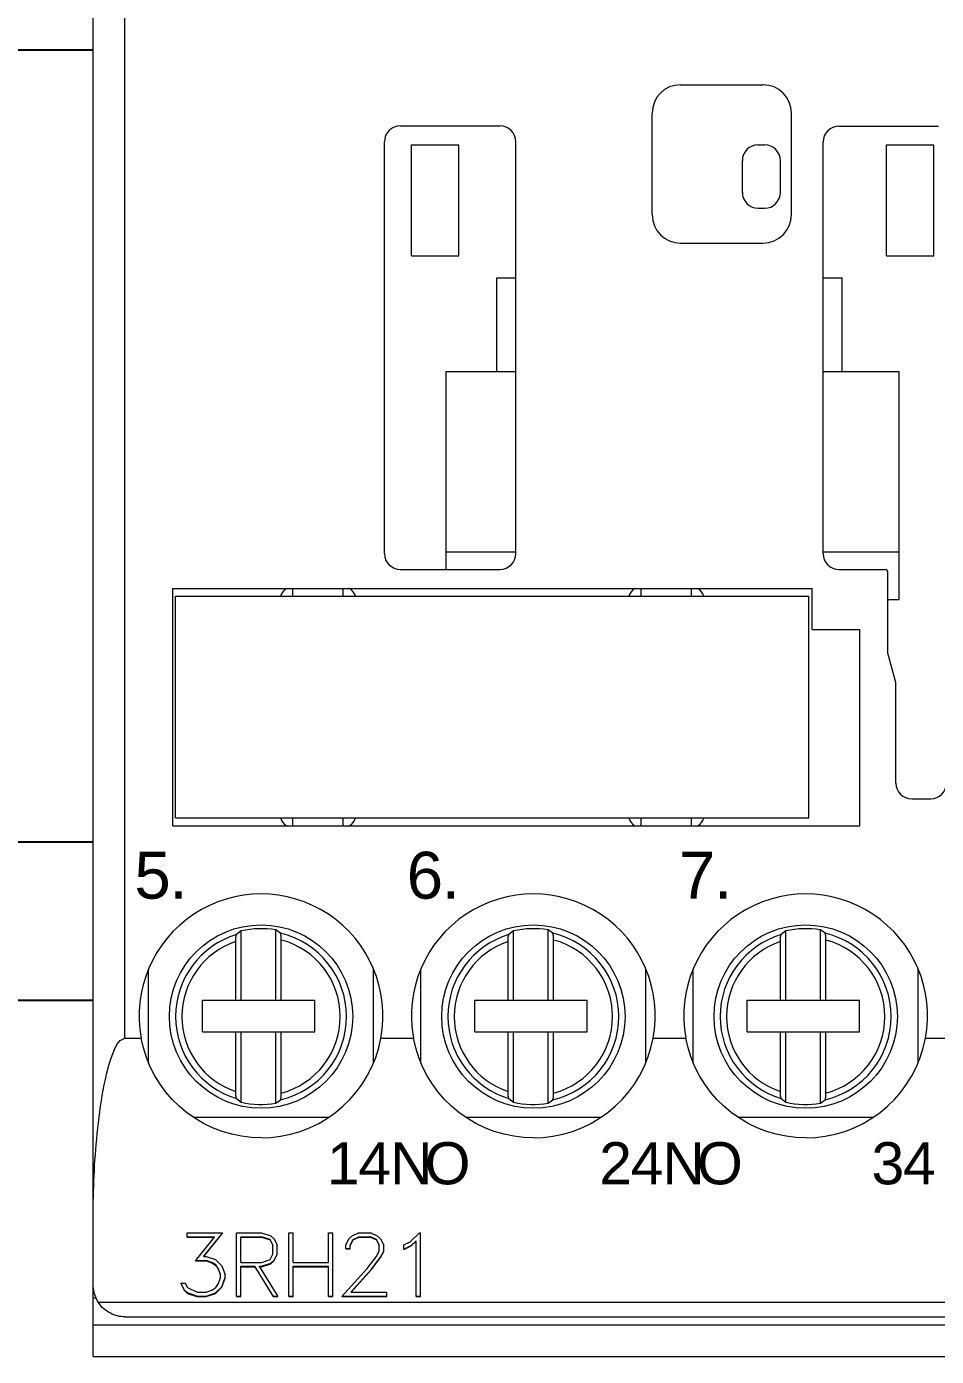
# Model space of a CAD drawing. Header units: millimetres. Extents: x 42356 to 50646, y 31507 to 39566.
# Drawn here: x 47733.52 to 47762.25, y 37788.77 to 37830.76 of the extents above; entities that cross this region are included whole.
import ezdxf

# ---------------------------------------------------------------- set-up
doc = ezdxf.new("R2010")
doc.units = ezdxf.units.MM
doc.set_wipeout_variables(frame=1)
doc.layers.add('000-PI-Oprema', color=30, linetype='Continuous', lineweight=5)
doc.layers.add('004-PI-DIN Šina', color=3, linetype='Continuous')
doc.styles.get("Standard").update_dxf_attribs({"font": 'arial.ttf'})

# ---------------------------------------------------------------- blocks, each defined once
blk = doc.blocks.new('*U322')
at = {"layer": '004-PI-DIN Šina'}
blk.add_lwpolyline([(530, -17.5), (530, 17.5), (0, 17.5), (0, -17.5)], close=True, dxfattribs=at)
for points in [[(0, 12.5), (530, 12.5)], [(0, -12.5), (530, -12.5)]]:
    blk.add_lwpolyline(points, dxfattribs=at)
blk = doc.blocks.new('3RH21401FB40')
blk.add_wipeout([(47270.371, 37985.986), (47315.371, 37985.986), (47315.371, 37928.486), (47270.371, 37928.486)]).dxf.layer = '000-PI-Oprema'
at = {"layer": '000-PI-Oprema'}
for p, q in [((47270.371, 37928.486), (47270.371, 37983.736)), ((47271.371, 37938.532), (47271.371, 37975.94)), ((47288.921, 37968.636), (47291.521, 37968.636)), ((47288.021, 37964.536), (47288.021, 37967.736)), ((47292.421, 37964.536), (47292.421, 37967.736)), ((47280.066, 37967.336), (47283.216, 37967.336)), ((47293.921, 37967.329), (47297.071, 37967.329)), ((47279.566, 37953.836), (47279.566, 37966.836)), ((47280.421, 37966.736), (47281.921, 37966.736)), ((47280.421, 37963.236), (47280.421, 37966.736)), ((47281.921, 37963.236), (47281.921, 37966.736)), ((47283.716, 37953.836), (47283.716, 37966.836)), ((47291.371, 37966.736), (47291.571, 37966.736)), ((47293.421, 37953.829), (47293.421, 37966.829)), ((47295.421, 37966.736), (47296.921, 37966.736)), ((47295.421, 37963.236), (47295.421, 37966.736)), ((47296.921, 37963.236), (47296.921, 37966.736)), ((47290.871, 37965.236), (47290.871, 37966.236)), ((47292.071, 37965.236), (47292.071, 37966.236)), ((47291.371, 37964.736), (47291.571, 37964.736)), ((47288.921, 37963.636), (47291.521, 37963.636)), ((47280.421, 37963.236), (47281.921, 37963.236)), ((47295.421, 37963.236), (47296.921, 37963.236)), ((47283.121, 37962.536), (47283.716, 37962.536)), ((47283.121, 37959.586), (47283.121, 37962.536)), ((47293.421, 37962.536), (47294.021, 37962.536)), ((47294.021, 37959.586), (47294.021, 37962.536)), ((47281.521, 37959.586), (47283.716, 37959.586)), ((47281.521, 37953.336), (47281.521, 37959.586)), ((47293.421, 37959.586), (47294.021, 37959.586)), ((47294.021, 37959.586), (47295.821, 37959.586)), ((47295.821, 37952.386), (47295.821, 37959.586)), ((47281.521, 37953.886), (47283.716, 37953.886)), ((47293.421, 37953.886), (47295.821, 37953.886)), ((47280.066, 37953.336), (47283.216, 37953.336)), ((47293.921, 37953.329), (47295.371, 37953.329)), ((47295.471, 37950.689), (47295.471, 37953.229)), ((47272.881, 37952.736), (47293.081, 37952.736)), ((47272.881, 37945.236), (47272.881, 37952.736)), ((47276.679, 37952.486), (47276.679, 37952.736)), ((47278.263, 37952.486), (47278.263, 37952.736)), ((47287.679, 37952.486), (47287.679, 37952.736)), ((47289.263, 37952.486), (47289.263, 37952.736)), ((47293.081, 37951.436), (47293.081, 37952.736)), ((47272.971, 37952.486), (47292.971, 37952.486)), ((47272.971, 37945.486), (47272.971, 37952.486)), ((47292.971, 37945.486), (47292.971, 37952.486)), ((47295.471, 37952.386), (47295.821, 37952.386)), ((47293.081, 37951.436), (47294.581, 37951.436)), ((47294.581, 37945.236), (47294.581, 37951.436)), ((47295.721, 37949.759), (47295.471, 37950.689)), ((47295.721, 37946.589), (47295.721, 37949.759)), ((47296.221, 37946.089), (47296.821, 37946.089)), ((47272.881, 37945.236), (47294.581, 37945.236)), ((47272.971, 37945.486), (47292.971, 37945.486)), ((47276.679, 37945.236), (47276.679, 37945.486)), ((47278.263, 37945.236), (47278.263, 37945.486)), ((47287.679, 37945.236), (47287.679, 37945.486)), ((47289.263, 37945.236), (47289.263, 37945.486)), ((47274.896, 37941.797), (47274.898, 37941.801)), ((47274.898, 37941.801), (47274.9, 37941.803)), ((47275.041, 37941.919), (47274.9, 37941.803)), ((47275.041, 37939.731), (47275.041, 37941.919)), ((47276.141, 37939.731), (47276.141, 37941.951)), ((47276.283, 37941.846), (47276.141, 37941.951)), ((47276.285, 37941.843), (47276.283, 37941.846)), ((47276.288, 37941.839), (47276.285, 37941.843)), ((47276.29, 37941.833), (47276.288, 37941.839)), ((47276.293, 37941.827), (47276.29, 37941.833)), ((47276.295, 37941.819), (47276.293, 37941.827)), ((47276.297, 37941.809), (47276.295, 37941.819)), ((47276.299, 37941.799), (47276.297, 37941.809)), ((47283.496, 37941.797), (47283.498, 37941.801)), ((47283.498, 37941.801), (47283.5, 37941.803)), ((47283.641, 37941.919), (47283.5, 37941.803)), ((47283.641, 37939.731), (47283.641, 37941.919)), ((47284.741, 37939.731), (47284.741, 37941.951)), ((47284.883, 37941.846), (47284.741, 37941.951)), ((47284.885, 37941.843), (47284.883, 37941.846)), ((47284.888, 37941.839), (47284.885, 37941.843)), ((47284.89, 37941.833), (47284.888, 37941.839)), ((47284.893, 37941.827), (47284.89, 37941.833)), ((47284.895, 37941.819), (47284.893, 37941.827)), ((47284.897, 37941.809), (47284.895, 37941.819)), ((47284.899, 37941.799), (47284.897, 37941.809)), ((47292.096, 37941.797), (47292.098, 37941.801)), ((47292.098, 37941.801), (47292.1, 37941.803)), ((47292.241, 37941.919), (47292.1, 37941.803)), ((47292.241, 37939.731), (47292.241, 37941.919)), ((47293.341, 37939.731), (47293.341, 37941.951)), ((47293.483, 37941.846), (47293.341, 37941.951)), ((47293.485, 37941.843), (47293.483, 37941.846)), ((47293.488, 37941.839), (47293.485, 37941.843)), ((47293.49, 37941.833), (47293.488, 37941.839)), ((47293.493, 37941.827), (47293.49, 37941.833)), ((47293.495, 37941.819), (47293.493, 37941.827)), ((47293.497, 37941.809), (47293.495, 37941.819)), ((47293.499, 37941.799), (47293.497, 37941.809)), ((47274.871, 37941.599), (47274.872, 37941.613)), ((47274.871, 37941.585), (47274.871, 37941.599)), ((47274.871, 37939.731), (47274.871, 37941.585)), ((47274.872, 37941.642), (47274.873, 37941.655)), ((47274.872, 37941.627), (47274.872, 37941.642)), ((47274.872, 37941.613), (47274.872, 37941.627)), ((47274.873, 37941.655), (47274.874, 37941.668)), ((47274.874, 37941.668), (47274.875, 37941.681)), ((47274.875, 37941.681), (47274.876, 37941.694)), ((47274.876, 37941.694), (47274.877, 37941.706)), ((47274.877, 37941.706), (47274.878, 37941.718)), ((47274.878, 37941.718), (47274.879, 37941.73)), ((47274.879, 37941.73), (47274.881, 37941.74)), ((47274.881, 37941.74), (47274.882, 37941.75)), ((47274.882, 37941.75), (47274.884, 37941.759)), ((47274.884, 37941.759), (47274.886, 37941.768)), ((47274.886, 37941.768), (47274.888, 37941.776)), ((47274.888, 37941.776), (47274.89, 37941.783)), ((47274.89, 37941.783), (47274.892, 37941.788)), ((47274.892, 37941.788), (47274.894, 37941.793)), ((47274.894, 37941.793), (47274.896, 37941.797)), ((47276.301, 37941.787), (47276.299, 37941.799)), ((47276.303, 37941.775), (47276.301, 37941.787)), ((47276.305, 37941.762), (47276.303, 37941.775)), ((47276.306, 37941.747), (47276.305, 37941.762)), ((47276.308, 37941.732), (47276.306, 37941.747)), ((47276.309, 37941.717), (47276.308, 37941.732)), ((47276.31, 37941.701), (47276.309, 37941.717)), ((47276.31, 37941.684), (47276.31, 37941.701)), ((47276.311, 37941.667), (47276.31, 37941.684)), ((47276.311, 37941.65), (47276.311, 37941.667)), ((47276.311, 37941.633), (47276.311, 37941.65)), ((47276.311, 37939.731), (47276.311, 37941.633)), ((47283.471, 37941.599), (47283.472, 37941.613)), ((47283.471, 37941.585), (47283.471, 37941.599)), ((47283.471, 37939.731), (47283.471, 37941.585)), ((47283.472, 37941.642), (47283.473, 37941.655)), ((47283.472, 37941.627), (47283.472, 37941.642)), ((47283.472, 37941.613), (47283.472, 37941.627)), ((47283.473, 37941.655), (47283.474, 37941.668)), ((47283.474, 37941.668), (47283.475, 37941.681)), ((47283.475, 37941.681), (47283.476, 37941.694)), ((47283.476, 37941.694), (47283.477, 37941.706)), ((47283.477, 37941.706), (47283.478, 37941.718)), ((47283.478, 37941.718), (47283.479, 37941.73)), ((47283.479, 37941.73), (47283.481, 37941.74)), ((47283.481, 37941.74), (47283.482, 37941.75)), ((47283.482, 37941.75), (47283.484, 37941.759)), ((47283.484, 37941.759), (47283.486, 37941.768)), ((47283.486, 37941.768), (47283.488, 37941.776)), ((47283.488, 37941.776), (47283.49, 37941.783)), ((47283.49, 37941.783), (47283.492, 37941.788)), ((47283.492, 37941.788), (47283.494, 37941.793)), ((47283.494, 37941.793), (47283.496, 37941.797)), ((47284.901, 37941.787), (47284.899, 37941.799)), ((47284.903, 37941.775), (47284.901, 37941.787)), ((47284.905, 37941.762), (47284.903, 37941.775)), ((47284.906, 37941.747), (47284.905, 37941.762)), ((47284.908, 37941.732), (47284.906, 37941.747)), ((47284.909, 37941.717), (47284.908, 37941.732)), ((47284.91, 37941.701), (47284.909, 37941.717)), ((47284.91, 37941.684), (47284.91, 37941.701)), ((47284.911, 37941.667), (47284.91, 37941.684)), ((47284.911, 37941.65), (47284.911, 37941.667)), ((47284.911, 37941.633), (47284.911, 37941.65)), ((47284.911, 37939.731), (47284.911, 37941.633)), ((47292.071, 37941.599), (47292.072, 37941.613)), ((47292.071, 37941.585), (47292.071, 37941.599)), ((47292.071, 37939.731), (47292.071, 37941.585)), ((47292.072, 37941.642), (47292.073, 37941.655)), ((47292.072, 37941.627), (47292.072, 37941.642)), ((47292.072, 37941.613), (47292.072, 37941.627)), ((47292.073, 37941.655), (47292.074, 37941.668)), ((47292.074, 37941.668), (47292.075, 37941.681)), ((47292.075, 37941.681), (47292.076, 37941.694)), ((47292.076, 37941.694), (47292.077, 37941.706)), ((47292.077, 37941.706), (47292.078, 37941.718)), ((47292.078, 37941.718), (47292.079, 37941.73)), ((47292.079, 37941.73), (47292.081, 37941.74)), ((47292.081, 37941.74), (47292.082, 37941.75)), ((47292.082, 37941.75), (47292.084, 37941.759)), ((47292.084, 37941.759), (47292.086, 37941.768)), ((47292.086, 37941.768), (47292.088, 37941.776)), ((47292.088, 37941.776), (47292.09, 37941.783)), ((47292.09, 37941.783), (47292.092, 37941.788)), ((47292.092, 37941.788), (47292.094, 37941.793)), ((47292.094, 37941.793), (47292.096, 37941.797)), ((47293.501, 37941.787), (47293.499, 37941.799)), ((47293.503, 37941.775), (47293.501, 37941.787)), ((47293.505, 37941.762), (47293.503, 37941.775)), ((47293.506, 37941.747), (47293.505, 37941.762)), ((47293.508, 37941.732), (47293.506, 37941.747)), ((47293.509, 37941.717), (47293.508, 37941.732)), ((47293.51, 37941.701), (47293.509, 37941.717)), ((47293.51, 37941.684), (47293.51, 37941.701)), ((47293.511, 37941.667), (47293.51, 37941.684)), ((47293.511, 37941.65), (47293.511, 37941.667)), ((47293.511, 37941.633), (47293.511, 37941.65)), ((47293.511, 37939.731), (47293.511, 37941.633)), ((47272.121, 37937.746), (47272.121, 37940.726)), ((47279.221, 37937.746), (47279.221, 37940.726)), ((47280.721, 37937.746), (47280.721, 37940.726)), ((47287.821, 37937.746), (47287.821, 37940.726)), ((47289.321, 37937.746), (47289.321, 37940.726)), ((47296.421, 37937.746), (47296.421, 37940.726)), ((47273.821, 37939.731), (47274.871, 37939.731)), ((47273.821, 37938.731), (47273.821, 37939.731)), ((47274.871, 37939.731), (47275.041, 37939.731)), ((47275.041, 37939.731), (47276.141, 37939.731)), ((47276.141, 37939.731), (47276.311, 37939.731)), ((47276.311, 37939.731), (47277.371, 37939.731)), ((47277.371, 37938.731), (47277.371, 37939.731)), ((47282.421, 37939.731), (47283.471, 37939.731)), ((47282.421, 37938.731), (47282.421, 37939.731)), ((47283.471, 37939.731), (47283.641, 37939.731)), ((47283.641, 37939.731), (47284.741, 37939.731)), ((47284.741, 37939.731), (47284.911, 37939.731)), ((47284.911, 37939.731), (47285.971, 37939.731)), ((47285.971, 37938.731), (47285.971, 37939.731)), ((47291.021, 37939.731), (47292.071, 37939.731)), ((47291.021, 37938.731), (47291.021, 37939.731)), ((47292.071, 37939.731), (47292.241, 37939.731)), ((47292.241, 37939.731), (47293.341, 37939.731)), ((47293.341, 37939.731), (47293.511, 37939.731)), ((47293.511, 37939.731), (47294.571, 37939.731)), ((47294.571, 37938.731), (47294.571, 37939.731)), ((47271.121, 37938.332), (47271.223, 37938.462)), ((47271.223, 37938.462), (47271.371, 37938.532)), ((47271.371, 37938.532), (47271.886, 37938.532)), ((47271.956, 37938.226), (47271.886, 37938.532)), ((47273.821, 37938.731), (47274.871, 37938.731)), ((47274.871, 37938.731), (47275.041, 37938.731)), ((47274.871, 37936.848), (47274.871, 37938.731)), ((47275.041, 37938.731), (47276.141, 37938.731)), ((47275.041, 37936.513), (47275.041, 37938.731)), ((47276.141, 37938.731), (47276.311, 37938.731)), ((47276.141, 37936.481), (47276.141, 37938.731)), ((47276.311, 37938.731), (47277.371, 37938.731)), ((47276.311, 37936.8), (47276.311, 37938.731)), ((47279.386, 37938.226), (47279.456, 37938.532)), ((47279.456, 37938.532), (47280.486, 37938.532)), ((47280.556, 37938.226), (47280.486, 37938.532)), ((47282.421, 37938.731), (47283.471, 37938.731)), ((47283.471, 37938.731), (47283.641, 37938.731)), ((47283.471, 37936.848), (47283.471, 37938.731)), ((47283.641, 37938.731), (47284.741, 37938.731)), ((47283.641, 37936.513), (47283.641, 37938.731)), ((47284.741, 37938.731), (47284.911, 37938.731)), ((47284.741, 37936.481), (47284.741, 37938.731)), ((47284.911, 37938.731), (47285.971, 37938.731)), ((47284.911, 37936.8), (47284.911, 37938.731)), ((47287.986, 37938.226), (47288.056, 37938.532)), ((47288.056, 37938.532), (47289.086, 37938.532)), ((47289.156, 37938.226), (47289.086, 37938.532)), ((47291.021, 37938.731), (47292.071, 37938.731)), ((47292.071, 37938.731), (47292.241, 37938.731)), ((47292.071, 37936.848), (47292.071, 37938.731)), ((47292.241, 37938.731), (47293.341, 37938.731)), ((47292.241, 37936.513), (47292.241, 37938.731)), ((47293.341, 37938.731), (47293.511, 37938.731)), ((47293.341, 37936.481), (47293.341, 37938.731)), ((47293.511, 37938.731), (47294.571, 37938.731)), ((47293.511, 37936.8), (47293.511, 37938.731)), ((47296.586, 37938.226), (47296.656, 37938.532)), ((47296.656, 37938.532), (47297.686, 37938.532)), ((47270.922, 37937.87), (47270.975, 37938.022)), ((47270.975, 37938.022), (47271.041, 37938.179)), ((47271.041, 37938.179), (47271.121, 37938.332)), ((47272.052, 37937.924), (47271.956, 37938.226)), ((47279.291, 37937.923), (47279.386, 37938.226)), ((47280.652, 37937.924), (47280.556, 37938.226)), ((47287.891, 37937.923), (47287.986, 37938.226)), ((47289.252, 37937.924), (47289.156, 37938.226)), ((47296.491, 37937.924), (47296.586, 37938.226)), ((47270.831, 37937.555), (47270.875, 37937.714)), ((47270.875, 37937.714), (47270.922, 37937.87)), ((47272.173, 37937.63), (47272.052, 37937.924)), ((47272.317, 37937.347), (47272.173, 37937.63)), ((47279.026, 37937.347), (47279.17, 37937.629)), ((47279.17, 37937.629), (47279.291, 37937.923)), ((47280.773, 37937.63), (47280.652, 37937.924)), ((47280.917, 37937.347), (47280.773, 37937.63)), ((47287.626, 37937.347), (47287.77, 37937.629)), ((47287.77, 37937.629), (47287.891, 37937.923)), ((47289.372, 37937.63), (47289.252, 37937.924)), ((47289.517, 37937.347), (47289.372, 37937.63)), ((47296.226, 37937.347), (47296.37, 37937.63)), ((47296.37, 37937.63), (47296.491, 37937.924)), ((47270.72, 37937.063), (47270.754, 37937.229)), ((47270.754, 37937.229), (47270.791, 37937.393)), ((47270.791, 37937.393), (47270.831, 37937.555)), ((47272.483, 37937.079), (47272.317, 37937.347)), ((47278.86, 37937.079), (47279.026, 37937.347)), ((47281.083, 37937.079), (47280.917, 37937.347)), ((47287.46, 37937.079), (47287.626, 37937.347)), ((47289.682, 37937.079), (47289.517, 37937.347)), ((47296.06, 37937.079), (47296.226, 37937.347)), ((47270.658, 37936.725), (47270.688, 37936.895)), ((47270.688, 37936.895), (47270.72, 37937.063)), ((47272.668, 37936.828), (47272.483, 37937.079)), ((47272.869, 37936.596), (47272.668, 37936.828)), ((47274.871, 37936.831), (47274.871, 37936.848)), ((47274.872, 37936.813), (47274.871, 37936.831)), ((47274.872, 37936.796), (47274.872, 37936.813)), ((47274.873, 37936.779), (47274.872, 37936.796)), ((47274.874, 37936.763), (47274.873, 37936.779)), ((47274.875, 37936.747), (47274.874, 37936.763)), ((47276.31, 37936.748), (47276.311, 37936.765)), ((47276.311, 37936.783), (47276.311, 37936.8)), ((47276.311, 37936.765), (47276.311, 37936.783)), ((47278.474, 37936.596), (47278.675, 37936.828)), ((47278.675, 37936.828), (47278.86, 37937.079)), ((47281.268, 37936.828), (47281.083, 37937.079)), ((47281.469, 37936.596), (47281.268, 37936.828)), ((47283.471, 37936.831), (47283.471, 37936.848)), ((47283.472, 37936.813), (47283.471, 37936.831)), ((47283.472, 37936.796), (47283.472, 37936.813)), ((47283.473, 37936.779), (47283.472, 37936.796)), ((47283.474, 37936.763), (47283.473, 37936.779)), ((47283.475, 37936.747), (47283.474, 37936.763)), ((47284.91, 37936.748), (47284.911, 37936.765)), ((47284.911, 37936.783), (47284.911, 37936.8)), ((47284.911, 37936.765), (47284.911, 37936.783)), ((47287.074, 37936.596), (47287.275, 37936.828)), ((47287.275, 37936.828), (47287.46, 37937.079)), ((47289.868, 37936.828), (47289.682, 37937.079)), ((47290.069, 37936.596), (47289.868, 37936.828)), ((47292.071, 37936.831), (47292.071, 37936.848)), ((47292.072, 37936.813), (47292.071, 37936.831)), ((47292.072, 37936.796), (47292.072, 37936.813)), ((47292.073, 37936.779), (47292.072, 37936.796)), ((47292.074, 37936.763), (47292.073, 37936.779)), ((47292.075, 37936.747), (47292.074, 37936.763)), ((47293.51, 37936.748), (47293.511, 37936.765)), ((47293.511, 37936.783), (47293.511, 37936.8)), ((47293.511, 37936.765), (47293.511, 37936.783)), ((47295.674, 37936.596), (47295.875, 37936.828)), ((47295.875, 37936.828), (47296.06, 37937.079)), ((47270.579, 37936.209), (47270.603, 37936.382)), ((47270.603, 37936.382), (47270.63, 37936.554)), ((47270.63, 37936.554), (47270.658, 37936.725)), ((47273.085, 37936.385), (47272.869, 37936.596)), ((47273.321, 37936.187), (47273.085, 37936.385)), ((47274.876, 37936.732), (47274.875, 37936.747)), ((47274.878, 37936.717), (47274.876, 37936.732)), ((47274.879, 37936.703), (47274.878, 37936.717)), ((47274.881, 37936.69), (47274.879, 37936.703)), ((47274.883, 37936.679), (47274.881, 37936.69)), ((47274.885, 37936.668), (47274.883, 37936.679)), ((47274.888, 37936.658), (47274.885, 37936.668)), ((47274.89, 37936.649), (47274.888, 37936.658)), ((47274.892, 37936.642), (47274.89, 37936.649)), ((47274.895, 37936.637), (47274.892, 37936.642)), ((47274.897, 37936.632), (47274.895, 37936.637)), ((47274.9, 37936.629), (47274.897, 37936.632)), ((47274.9, 37936.629), (47275.041, 37936.513)), ((47276.141, 37936.481), (47276.283, 37936.587)), ((47276.283, 37936.587), (47276.285, 37936.59)), ((47276.285, 37936.59), (47276.288, 37936.594)), ((47276.288, 37936.594), (47276.29, 37936.599)), ((47276.29, 37936.599), (47276.293, 37936.606)), ((47276.293, 37936.606), (47276.295, 37936.614)), ((47276.295, 37936.614), (47276.297, 37936.623)), ((47276.297, 37936.623), (47276.299, 37936.634)), ((47276.299, 37936.634), (47276.301, 37936.645)), ((47276.301, 37936.645), (47276.303, 37936.657)), ((47276.303, 37936.657), (47276.305, 37936.671)), ((47276.305, 37936.671), (47276.306, 37936.685)), ((47276.306, 37936.685), (47276.308, 37936.7)), ((47276.308, 37936.7), (47276.309, 37936.716)), ((47276.309, 37936.716), (47276.31, 37936.731)), ((47276.31, 37936.731), (47276.31, 37936.748)), ((47278.021, 37936.187), (47278.258, 37936.385)), ((47278.258, 37936.385), (47278.474, 37936.596)), ((47281.685, 37936.385), (47281.469, 37936.596)), ((47281.921, 37936.187), (47281.685, 37936.385)), ((47283.476, 37936.732), (47283.475, 37936.747)), ((47283.478, 37936.717), (47283.476, 37936.732)), ((47283.479, 37936.703), (47283.478, 37936.717)), ((47283.481, 37936.69), (47283.479, 37936.703)), ((47283.483, 37936.679), (47283.481, 37936.69)), ((47283.485, 37936.668), (47283.483, 37936.679)), ((47283.488, 37936.658), (47283.485, 37936.668)), ((47283.49, 37936.649), (47283.488, 37936.658)), ((47283.492, 37936.642), (47283.49, 37936.649)), ((47283.495, 37936.637), (47283.492, 37936.642)), ((47283.497, 37936.632), (47283.495, 37936.637)), ((47283.5, 37936.629), (47283.497, 37936.632)), ((47283.5, 37936.629), (47283.641, 37936.513)), ((47284.741, 37936.481), (47284.883, 37936.587)), ((47284.883, 37936.587), (47284.885, 37936.59)), ((47284.885, 37936.59), (47284.888, 37936.594)), ((47284.888, 37936.594), (47284.89, 37936.599)), ((47284.89, 37936.599), (47284.893, 37936.606)), ((47284.893, 37936.606), (47284.895, 37936.614)), ((47284.895, 37936.614), (47284.897, 37936.623)), ((47284.897, 37936.623), (47284.899, 37936.634)), ((47284.899, 37936.634), (47284.901, 37936.645)), ((47284.901, 37936.645), (47284.903, 37936.657)), ((47284.903, 37936.657), (47284.905, 37936.671)), ((47284.905, 37936.671), (47284.906, 37936.685)), ((47284.906, 37936.685), (47284.908, 37936.7)), ((47284.908, 37936.7), (47284.909, 37936.716)), ((47284.909, 37936.716), (47284.91, 37936.731)), ((47284.91, 37936.731), (47284.91, 37936.748)), ((47286.621, 37936.187), (47286.858, 37936.385)), ((47286.858, 37936.385), (47287.074, 37936.596)), ((47290.285, 37936.385), (47290.069, 37936.596)), ((47290.521, 37936.187), (47290.285, 37936.385)), ((47292.076, 37936.732), (47292.075, 37936.747)), ((47292.078, 37936.717), (47292.076, 37936.732)), ((47292.079, 37936.703), (47292.078, 37936.717)), ((47292.081, 37936.69), (47292.079, 37936.703)), ((47292.083, 37936.679), (47292.081, 37936.69)), ((47292.085, 37936.668), (47292.083, 37936.679)), ((47292.088, 37936.658), (47292.085, 37936.668)), ((47292.09, 37936.649), (47292.088, 37936.658)), ((47292.092, 37936.642), (47292.09, 37936.649)), ((47292.095, 37936.637), (47292.092, 37936.642)), ((47292.097, 37936.632), (47292.095, 37936.637)), ((47292.1, 37936.629), (47292.097, 37936.632)), ((47292.1, 37936.629), (47292.241, 37936.513)), ((47293.341, 37936.481), (47293.483, 37936.587)), ((47293.483, 37936.587), (47293.485, 37936.59)), ((47293.485, 37936.59), (47293.488, 37936.594)), ((47293.488, 37936.594), (47293.49, 37936.599)), ((47293.49, 37936.599), (47293.493, 37936.606)), ((47293.493, 37936.606), (47293.495, 37936.614)), ((47293.495, 37936.614), (47293.497, 37936.623)), ((47293.497, 37936.623), (47293.499, 37936.634)), ((47293.499, 37936.634), (47293.501, 37936.645)), ((47293.501, 37936.645), (47293.503, 37936.657)), ((47293.503, 37936.657), (47293.505, 37936.671)), ((47293.505, 37936.671), (47293.506, 37936.685)), ((47293.506, 37936.685), (47293.508, 37936.7)), ((47293.508, 37936.7), (47293.509, 37936.716)), ((47293.509, 37936.716), (47293.51, 37936.731)), ((47293.51, 37936.731), (47293.51, 37936.748)), ((47295.221, 37936.187), (47295.458, 37936.385)), ((47295.458, 37936.385), (47295.674, 37936.596)), ((47270.535, 37935.863), (47270.556, 37936.036)), ((47270.556, 37936.036), (47270.579, 37936.209)), ((47273.578, 37936.005), (47273.321, 37936.187)), ((47273.531, 37936.036), (47277.812, 37936.036)), ((47273.851, 37935.844), (47273.578, 37936.005)), ((47277.491, 37935.844), (47277.765, 37936.005)), ((47277.765, 37936.005), (47278.021, 37936.187)), ((47282.178, 37936.005), (47281.921, 37936.187)), ((47282.131, 37936.036), (47286.412, 37936.036)), ((47282.451, 37935.844), (47282.178, 37936.005)), ((47286.091, 37935.844), (47286.365, 37936.005)), ((47286.365, 37936.005), (47286.621, 37936.187)), ((47290.777, 37936.005), (47290.521, 37936.187)), ((47290.731, 37936.036), (47295.012, 37936.036)), ((47291.051, 37935.844), (47290.777, 37936.005)), ((47294.691, 37935.844), (47294.965, 37936.005)), ((47294.965, 37936.005), (47295.221, 37936.187)), ((47270.48, 37935.347), (47270.497, 37935.518)), ((47270.497, 37935.518), (47270.515, 37935.691)), ((47270.515, 37935.691), (47270.535, 37935.863)), ((47274.139, 37935.704), (47273.851, 37935.844)), ((47274.438, 37935.589), (47274.139, 37935.704)), ((47274.744, 37935.499), (47274.438, 37935.589)), ((47276.598, 37935.499), (47276.905, 37935.589)), ((47276.905, 37935.589), (47277.203, 37935.704)), ((47277.203, 37935.704), (47277.491, 37935.844)), ((47282.739, 37935.704), (47282.451, 37935.844)), ((47283.038, 37935.589), (47282.739, 37935.704)), ((47283.344, 37935.499), (47283.038, 37935.589)), ((47285.198, 37935.499), (47285.505, 37935.589)), ((47285.505, 37935.589), (47285.803, 37935.704)), ((47285.803, 37935.704), (47286.091, 37935.844)), ((47291.339, 37935.704), (47291.051, 37935.844)), ((47291.638, 37935.589), (47291.339, 37935.704)), ((47291.944, 37935.5), (47291.638, 37935.589)), ((47293.798, 37935.5), (47294.105, 37935.589)), ((47294.105, 37935.589), (47294.404, 37935.704)), ((47294.404, 37935.704), (47294.691, 37935.844)), ((47270.45, 37935.008), (47270.464, 37935.177)), ((47270.464, 37935.177), (47270.48, 37935.347)), ((47275.055, 37935.436), (47274.744, 37935.499)), ((47275.365, 37935.398), (47275.055, 37935.436)), ((47275.671, 37935.386), (47275.365, 37935.398)), ((47275.671, 37935.386), (47275.977, 37935.398)), ((47275.977, 37935.398), (47276.288, 37935.436)), ((47276.288, 37935.436), (47276.598, 37935.499)), ((47283.655, 37935.436), (47283.344, 37935.499)), ((47283.965, 37935.398), (47283.655, 37935.436)), ((47284.271, 37935.386), (47283.965, 37935.398)), ((47284.271, 37935.386), (47284.577, 37935.398)), ((47284.577, 37935.398), (47284.888, 37935.436)), ((47284.888, 37935.436), (47285.198, 37935.499)), ((47292.255, 37935.436), (47291.944, 37935.5)), ((47292.565, 37935.398), (47292.255, 37935.436)), ((47292.871, 37935.386), (47292.565, 37935.398)), ((47292.871, 37935.386), (47293.177, 37935.398)), ((47293.177, 37935.398), (47293.488, 37935.436)), ((47293.488, 37935.436), (47293.798, 37935.5)), ((47270.416, 37934.514), (47270.426, 37934.677)), ((47270.426, 37934.677), (47270.438, 37934.842)), ((47270.438, 37934.842), (47270.45, 37935.008)), ((47270.399, 37934.194), (47270.407, 37934.354)), ((47270.407, 37934.354), (47270.416, 37934.514)), ((47270.381, 37933.703), (47270.386, 37933.868)), ((47270.386, 37933.868), (47270.392, 37934.032)), ((47270.392, 37934.032), (47270.399, 37934.194)), ((47270.373, 37933.369), (47270.376, 37933.537)), ((47270.376, 37933.537), (47270.381, 37933.703)), ((47270.371, 37933.031), (47270.372, 37933.2)), ((47270.372, 37933.2), (47270.373, 37933.369)), ((47273.338, 37932.389), (47274.468, 37932.389)), ((47273.338, 37932.255), (47273.338, 37932.389)), ((47273.338, 37932.266), (47274.199, 37932.266)), ((47273.338, 37932.255), (47274.199, 37932.255)), ((47273.604, 37931.503), (47274.199, 37932.255)), ((47273.865, 37931.652), (47274.46, 37932.389)), ((47273.865, 37931.64), (47274.468, 37932.389)), ((47274.199, 37932.255), (47274.199, 37932.266)), ((47274.897, 37932.389), (47275.687, 37932.389)), ((47274.897, 37930.38), (47274.897, 37932.389)), ((47275.034, 37932.266), (47275.68, 37932.266)), ((47275.034, 37932.255), (47275.034, 37932.266)), ((47275.034, 37932.255), (47275.68, 37932.255)), ((47275.034, 37931.451), (47275.034, 37932.255)), ((47275.955, 37932.174), (47275.68, 37932.266)), ((47275.68, 37932.255), (47275.68, 37932.266)), ((47275.68, 37932.255), (47275.955, 37932.163)), ((47275.687, 37932.389), (47275.981, 37932.293)), ((47276.046, 37932), (47275.955, 37932.174)), ((47275.955, 37932.163), (47275.955, 37932.174)), ((47275.955, 37932.163), (47276.046, 37931.989)), ((47275.981, 37932.293), (47276.086, 37932.195)), ((47276.086, 37932.195), (47276.183, 37931.999)), ((47276.545, 37932.389), (47276.682, 37932.389)), ((47276.545, 37930.38), (47276.545, 37932.389)), ((47276.682, 37931.451), (47276.682, 37932.389)), ((47277.797, 37932.389), (47277.934, 37932.389)), ((47277.797, 37931.451), (47277.797, 37932.389)), ((47277.934, 37930.38), (47277.934, 37932.389)), ((47278.348, 37932), (47278.445, 37932.196)), ((47278.445, 37932.196), (47278.547, 37932.294)), ((47278.487, 37932.001), (47278.578, 37932.177)), ((47278.487, 37931.989), (47278.578, 37932.166)), ((47278.547, 37932.294), (47278.748, 37932.389)), ((47278.578, 37932.177), (47278.759, 37932.266)), ((47278.578, 37932.166), (47278.759, 37932.255)), ((47278.578, 37932.166), (47278.578, 37932.177)), ((47278.748, 37932.389), (47279.143, 37932.389)), ((47278.759, 37932.266), (47279.131, 37932.266)), ((47278.759, 37932.255), (47278.759, 37932.266)), ((47278.759, 37932.255), (47279.131, 37932.255)), ((47279.314, 37932.177), (47279.131, 37932.266)), ((47279.131, 37932.255), (47279.131, 37932.266)), ((47279.131, 37932.255), (47279.314, 37932.166)), ((47279.143, 37932.389), (47279.343, 37932.292)), ((47279.403, 37932.001), (47279.314, 37932.177)), ((47279.314, 37932.166), (47279.314, 37932.177)), ((47279.314, 37932.166), (47279.403, 37931.989)), ((47279.343, 37932.292), (47279.445, 37932.194)), ((47279.445, 37932.194), (47279.544, 37931.998)), ((47280.384, 37932.105), (47280.676, 37932.389)), ((47280.676, 37932.389), (47280.705, 37932.389)), ((47280.705, 37930.38), (47280.705, 37932.389)), ((47276.046, 37931.717), (47276.046, 37932)), ((47276.183, 37931.707), (47276.183, 37931.999)), ((47278.348, 37931.879), (47278.348, 37932)), ((47278.348, 37931.891), (47278.487, 37931.891)), ((47278.348, 37931.879), (47278.487, 37931.879)), ((47278.487, 37931.879), (47278.487, 37932.001)), ((47279.311, 37931.629), (47279.403, 37931.813)), ((47279.403, 37931.813), (47279.403, 37932.001)), ((47279.445, 37931.619), (47279.544, 37931.811)), ((47279.445, 37931.606), (47279.544, 37931.799)), ((47279.544, 37931.799), (47279.544, 37931.998)), ((47280.183, 37932.006), (47280.384, 37932.105)), ((47280.183, 37931.865), (47280.183, 37932.006)), ((47280.183, 37931.877), (47280.411, 37931.986)), ((47280.183, 37931.865), (47280.411, 37931.975)), ((47280.411, 37931.986), (47280.568, 37932.14)), ((47280.411, 37931.975), (47280.568, 37932.129)), ((47280.411, 37931.975), (47280.411, 37931.986)), ((47280.568, 37930.38), (47280.568, 37932.14)), ((47273.604, 37931.503), (47273.934, 37931.503)), ((47273.614, 37931.515), (47273.934, 37931.515)), ((47273.865, 37931.64), (47273.865, 37931.652)), ((47273.865, 37931.64), (47273.939, 37931.64)), ((47274.117, 37931.454), (47273.934, 37931.515)), ((47273.934, 37931.503), (47273.934, 37931.515)), ((47273.934, 37931.503), (47274.117, 37931.441)), ((47273.939, 37931.64), (47274.235, 37931.543)), ((47274.246, 37931.372), (47274.117, 37931.454)), ((47274.117, 37931.441), (47274.117, 37931.454)), ((47274.117, 37931.441), (47274.246, 37931.359)), ((47274.235, 37931.543), (47274.436, 37931.347)), ((47274.332, 37931.245), (47274.246, 37931.372)), ((47274.246, 37931.359), (47274.246, 37931.372)), ((47274.246, 37931.359), (47274.332, 37931.232)), ((47274.436, 37931.347), (47274.534, 37931.058)), ((47275.034, 37931.451), (47275.68, 37931.451)), ((47275.034, 37931.33), (47275.477, 37931.33)), ((47275.034, 37930.38), (47275.034, 37931.33)), ((47275.034, 37931.317), (47275.477, 37931.317)), ((47276.052, 37930.393), (47275.477, 37931.33)), ((47275.477, 37931.317), (47275.477, 37931.33)), ((47275.477, 37931.317), (47276.052, 37930.38)), ((47275.626, 37931.33), (47275.686, 37931.33)), ((47275.626, 37931.317), (47275.626, 37931.33)), ((47275.626, 37931.317), (47275.686, 37931.317)), ((47275.626, 37931.317), (47276.2, 37930.38)), ((47275.68, 37931.451), (47275.955, 37931.542)), ((47275.686, 37931.33), (47275.981, 37931.426)), ((47275.686, 37931.317), (47275.981, 37931.413)), ((47275.686, 37931.317), (47275.686, 37931.33)), ((47275.955, 37931.542), (47276.046, 37931.717)), ((47275.981, 37931.426), (47276.085, 37931.524)), ((47275.981, 37931.413), (47276.085, 37931.511)), ((47275.981, 37931.413), (47275.981, 37931.426)), ((47276.085, 37931.524), (47276.183, 37931.719)), ((47276.085, 37931.511), (47276.183, 37931.707)), ((47276.085, 37931.511), (47276.085, 37931.524)), ((47276.682, 37931.451), (47277.797, 37931.451)), ((47276.682, 37931.33), (47277.797, 37931.33)), ((47276.682, 37930.38), (47276.682, 37931.33)), ((47276.682, 37931.317), (47277.797, 37931.317)), ((47277.797, 37930.38), (47277.797, 37931.33)), ((47279.025, 37931.258), (47279.311, 37931.629)), ((47279.154, 37931.241), (47279.445, 37931.619)), ((47279.154, 37931.228), (47279.445, 37931.606)), ((47279.445, 37931.606), (47279.445, 37931.619)), ((47274.395, 37931.066), (47274.332, 37931.245)), ((47274.332, 37931.232), (47274.332, 37931.245)), ((47274.332, 37931.232), (47274.395, 37931.052)), ((47274.332, 37930.784), (47274.395, 37930.965)), ((47274.395, 37930.965), (47274.395, 37931.066)), ((47274.436, 37930.684), (47274.534, 37930.973)), ((47274.436, 37930.671), (47274.534, 37930.959)), ((47274.534, 37930.959), (47274.534, 37931.058)), ((47278.224, 37930.38), (47279.025, 37931.258)), ((47278.515, 37930.527), (47279.154, 37931.241)), ((47278.515, 37930.513), (47279.154, 37931.228)), ((47279.154, 37931.228), (47279.154, 37931.241)), ((47270.373, 37930.682), (47270.371, 37930.736)), ((47270.377, 37930.627), (47270.373, 37930.682)), ((47270.385, 37930.572), (47270.377, 37930.627)), ((47270.396, 37930.516), (47270.385, 37930.572)), ((47270.41, 37930.461), (47270.396, 37930.516)), ((47273.133, 37930.794), (47273.277, 37930.794)), ((47273.133, 37930.794), (47273.245, 37930.573)), ((47273.245, 37930.587), (47273.139, 37930.794)), ((47273.35, 37930.489), (47273.245, 37930.587)), ((47273.245, 37930.573), (47273.245, 37930.587)), ((47273.245, 37930.573), (47273.35, 37930.475)), ((47273.277, 37930.794), (47273.343, 37930.664)), ((47273.343, 37930.664), (47273.654, 37930.513)), ((47273.646, 37930.393), (47273.35, 37930.489)), ((47273.35, 37930.475), (47273.35, 37930.489)), ((47273.35, 37930.475), (47273.646, 37930.38)), ((47273.654, 37930.513), (47273.934, 37930.513)), ((47273.934, 37930.513), (47274.117, 37930.576)), ((47273.939, 37930.393), (47274.235, 37930.49)), ((47273.939, 37930.38), (47274.235, 37930.476)), ((47274.117, 37930.576), (47274.246, 37930.659)), ((47274.235, 37930.49), (47274.436, 37930.684)), ((47274.235, 37930.476), (47274.436, 37930.671)), ((47274.235, 37930.476), (47274.235, 37930.49)), ((47274.246, 37930.659), (47274.332, 37930.784)), ((47274.436, 37930.671), (47274.436, 37930.684)), ((47278.515, 37930.513), (47278.515, 37930.527)), ((47278.515, 37930.513), (47279.639, 37930.513)), ((47279.639, 37930.38), (47279.639, 37930.513)), ((47270.371, 37930.336), (47270.455, 37930.336)), ((47270.427, 37930.407), (47270.41, 37930.461)), ((47270.448, 37930.353), (47270.427, 37930.407)), ((47270.471, 37930.301), (47270.448, 37930.353)), ((47270.498, 37930.25), (47270.471, 37930.301)), ((47270.527, 37930.201), (47270.498, 37930.25)), ((47270.567, 37930.142), (47270.527, 37930.201)), ((47270.527, 37930.201), (47315.216, 37930.201)), ((47270.611, 37930.086), (47270.567, 37930.142)), ((47270.658, 37930.035), (47270.611, 37930.086)), ((47273.646, 37930.393), (47273.939, 37930.393)), ((47273.646, 37930.38), (47273.646, 37930.393)), ((47273.646, 37930.38), (47273.939, 37930.38)), ((47273.939, 37930.38), (47273.939, 37930.393)), ((47274.897, 37930.393), (47275.034, 37930.393)), ((47274.897, 37930.38), (47275.034, 37930.38)), ((47276.052, 37930.393), (47276.192, 37930.393)), ((47276.052, 37930.38), (47276.052, 37930.393)), ((47276.052, 37930.38), (47276.2, 37930.38)), ((47276.545, 37930.393), (47276.682, 37930.393)), ((47276.545, 37930.38), (47276.682, 37930.38)), ((47277.797, 37930.393), (47277.934, 37930.393)), ((47277.797, 37930.38), (47277.934, 37930.38)), ((47278.224, 37930.38), (47279.639, 37930.38)), ((47278.237, 37930.393), (47279.639, 37930.393)), ((47280.568, 37930.393), (47280.705, 37930.393)), ((47280.568, 37930.38), (47280.705, 37930.38)), ((47270.707, 37929.989), (47270.658, 37930.035)), ((47270.756, 37929.948), (47270.707, 37929.989)), ((47270.806, 37929.911), (47270.756, 37929.948)), ((47270.858, 37929.878), (47270.806, 37929.911)), ((47270.912, 37929.848), (47270.858, 37929.878)), ((47270.968, 37929.821), (47270.912, 37929.848)), ((47271.025, 37929.798), (47270.968, 37929.821)), ((47271.083, 37929.779), (47271.025, 37929.798)), ((47271.142, 37929.763), (47271.083, 37929.779)), ((47271.2, 37929.751), (47271.142, 37929.763)), ((47271.258, 37929.743), (47271.2, 37929.751)), ((47271.315, 37929.738), (47271.258, 37929.743)), ((47271.371, 37929.736), (47271.315, 37929.738)), ((47271.371, 37929.736), (47314.371, 37929.736)), ((47270.371, 37929.486), (47315.371, 37929.486)), ((47270.371, 37928.486), (47315.371, 37928.486))]:
    blk.add_line(p, q, dxfattribs=at)
for centre in [(47275.671, 37939.216), (47284.271, 37939.216), (47292.871, 37939.216)]:
    blk.add_circle(centre, 2.895, dxfattribs=at)
for centre, radius, start, end in [((47288.921, 37967.736), 0.9, 90, 180), ((47291.521, 37967.736), 0.9, 0, 90), ((47280.066, 37966.836), 0.5, 90, 180), ((47283.216, 37966.836), 0.5, 0, 90), ((47293.921, 37966.829), 0.5, 90.0003, 179.9996), ((47291.371, 37966.236), 0.5, 90, 180), ((47291.571, 37966.236), 0.5, 0, 90), ((47291.371, 37965.236), 0.5, 180, 270), ((47291.571, 37965.236), 0.5, 270, 0), ((47288.921, 37964.536), 0.9, 180, 270), ((47291.521, 37964.536), 0.9, 270, 0), ((47280.066, 37953.836), 0.5, 180.0002, 270), ((47283.216, 37953.836), 0.5, 270, 359.9998), ((47293.921, 37953.829), 0.5, 180.0002, 270), ((47295.371, 37953.229), 0.1, 0.0001, 90), ((47276.679, 37952.378), 0.408, 118.6616, 164.6495), ((47278.263, 37952.378), 0.408, 15.3505, 61.3384), ((47287.679, 37952.378), 0.408, 118.6616, 164.6495), ((47289.263, 37952.378), 0.408, 15.3505, 61.3385), ((47296.221, 37946.589), 0.5, 180.0002, 269.9997), ((47296.821, 37946.589), 0.5, 270.0003, 359.9998), ((47276.679, 37945.594), 0.408, 195.3505, 241.3384), ((47278.263, 37945.594), 0.408, 298.6616, 344.6495), ((47287.679, 37945.594), 0.408, 195.3505, 241.3384), ((47289.263, 37945.594), 0.408, 298.6615, 344.6495), ((47275.671, 37939.236), 3.85, 349.4663, 190.5337), ((47284.271, 37939.236), 3.85, 349.4663, 190.5337), ((47292.871, 37939.236), 3.85, 349.4663, 190.5337), ((47275.671, 37939.216), 2.7, 106.6007, 180), ((47275.671, 37939.216), 2.775, 80.2497, 103.121), ((47275.671, 37939.216), 2.7, 283.087, 76.913), ((47284.271, 37939.216), 2.7, 106.6007, 180), ((47284.271, 37939.216), 2.775, 80.2497, 103.121), ((47284.271, 37939.216), 2.7, 283.087, 76.913), ((47292.871, 37939.216), 2.7, 106.6007, 180), ((47292.871, 37939.216), 2.775, 80.2497, 103.121), ((47292.871, 37939.216), 2.7, 283.087, 76.913), ((47275.671, 37939.216), 2.5, 108.6629, 180), ((47275.671, 37939.216), 2.5, 284.8329, 75.1671), ((47284.271, 37939.216), 2.5, 108.6629, 180), ((47284.271, 37939.216), 2.5, 284.8329, 75.1671), ((47292.871, 37939.216), 2.5, 108.6629, 180), ((47292.871, 37939.216), 2.5, 284.8329, 75.1671), ((47275.671, 37939.216), 2.7, 180, 253.3993), ((47275.671, 37939.216), 2.5, 180, 251.3371), ((47284.271, 37939.216), 2.7, 180, 253.3993), ((47284.271, 37939.216), 2.5, 180, 251.3371), ((47292.871, 37939.216), 2.7, 180, 253.3993), ((47292.871, 37939.216), 2.5, 180, 251.3371), ((47275.671, 37939.216), 2.775, 256.879, 279.7503), ((47284.271, 37939.216), 2.775, 256.879, 279.7503), ((47292.871, 37939.216), 2.775, 256.879, 279.7503), ((47275.366, 37932.236), 2.5, 270, 270.3415)]:
    blk.add_arc(centre, radius, start, end, dxfattribs=at)
for s, height, p in [('5', 1.479, (47271.671, 37942.939)), ('5', 1.479, (47271.671, 37942.939)), ('6', 1.479, (47280.271, 37942.939)), ('6', 1.479, (47280.271, 37942.939)), ('7', 1.479, (47288.871, 37942.939)), ('7', 1.479, (47288.871, 37942.939)), ('.', 1.479, (47272.779, 37942.939)), ('.', 1.479, (47272.779, 37942.939)), ('.', 1.479, (47281.379, 37942.939)), ('.', 1.479, (47281.379, 37942.939)), ('.', 1.479, (47289.979, 37942.939)), ('.', 1.479, (47289.979, 37942.939)), ('1', 1.331, (47277.751, 37933.919)), ('4', 1.331, (47278.748, 37933.919)), ('N', 1.331, (47279.746, 37933.919)), ('O', 1.331, (47280.84, 37933.919)), ('2', 1.331, (47286.351, 37933.919)), ('4', 1.331, (47287.348, 37933.919)), ('N', 1.331, (47288.346, 37933.919)), ('O', 1.331, (47289.44, 37933.919)), ('3', 1.331, (47294.951, 37933.919)), ('4', 1.331, (47295.948, 37933.919))]:
    blk.add_text(s, height=height, dxfattribs=at).set_placement(p)

msp = doc.modelspace()

# ---------------------------------------------------------------- block references
msp.add_blockref('*U322', (47537.526, 37817.519))

# ---------------------------------------------------------------- next in the draw order: block references
at = {"layer": '000-PI-Oprema'}
msp.add_blockref('3RH21401FB40', (465.255, -139.717), dxfattribs=at)

doc.saveas('drawing.dxf')
